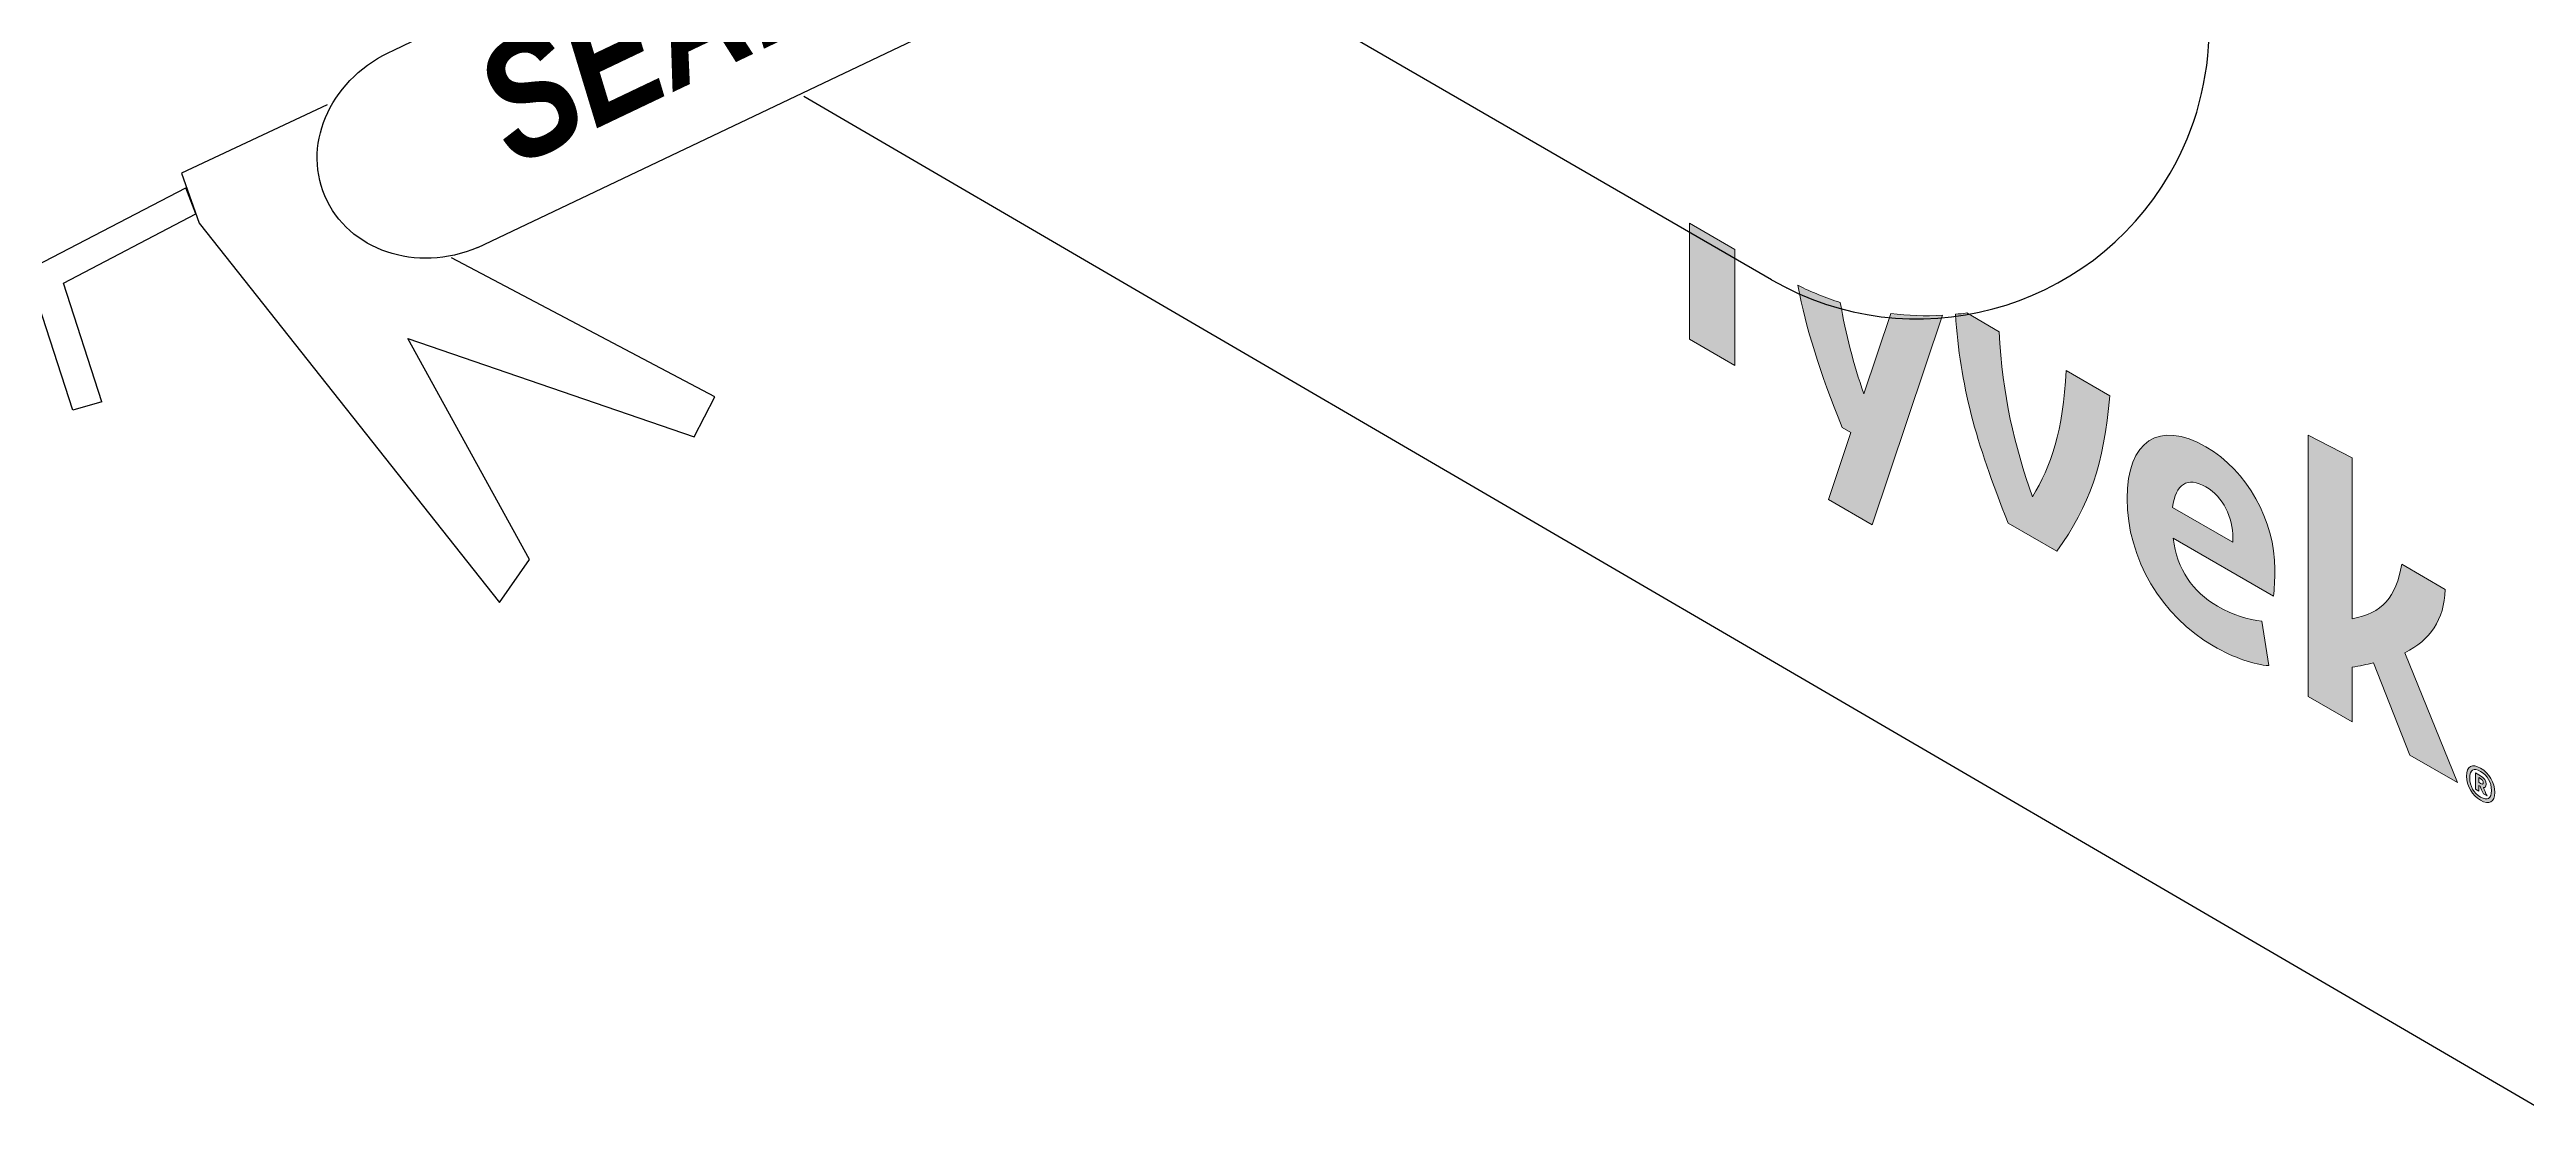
# Model space of a CAD drawing. Extents: x -1392 to 5791, y -3809 to 1722.
# Drawn here: x 322.7 to 475.6, y 1039.6 to 1105.8 of the extents above; entities that cross this region are included whole.
import ezdxf

# ---------------------------------------------------------------- set-up
doc = ezdxf.new("R2010")
doc.units = 0
doc.header["$MEASUREMENT"] = 0
for name, color, linetype, lineweight in [('G-ANNO-TTLB', 7, 'Continuous', 0), ('TYVEK', 7, 'Continuous', 0), ('WALL SCRATCH', 7, 'Continuous', 0), ('X-REF - TRACED', 7, 'Continuous', 0)]:
    doc.layers.add(name, color=color, linetype=linetype, lineweight=lineweight)

# ---------------------------------------------------------------- blocks, each defined once
blk = doc.blocks.new('Block_724')
at = {"layer": 'X-REF - TRACED', "true_color": 0x848484, "transparency": 33554687}
h = blk.add_hatch(color=252, dxfattribs=at)
h.dxf.hatch_style = 2
h.paths.add_polyline_path([(426.77, 1093.46), (426.77, 1086.31), (423.96, 1087.93), (423.96, 1095.09)])
h = blk.add_hatch(color=252, dxfattribs=at)
h.dxf.hatch_style = 2
edge = h.paths.add_edge_path()
edge.add_spline(control_points=[(449.91, 1084.44), (449.52, 1080.15), (448.68, 1077.73), (446.64, 1074.84), (446.64, 1074.84), (443.64, 1076.57), (443.64, 1076.57), (441.59, 1081.68), (440.69, 1085.04), (440.37, 1089.48), (440.61, 1089.49), (440.84, 1089.51), (441.07, 1089.55), (441.07, 1089.55), (443.07, 1088.39), (443.07, 1088.39), (443.28, 1084.42), (444.01, 1081.39), (445.13, 1078.21), (446.28, 1080.08), (447.03, 1082.26), (447.21, 1086), (447.21, 1086), (449.91, 1084.44), (449.91, 1084.44)], knot_values=[0, 0, 0, 0, 1, 1, 1, 2, 2, 2, 3, 3, 3, 4, 4, 4, 5, 5, 5, 6, 6, 6, 7, 7, 7, 8, 8, 8, 8], degree=3, periodic=0)
h = blk.add_hatch(color=252, dxfattribs=at)
h.dxf.hatch_style = 2
edge = h.paths.add_edge_path()
edge.add_spline(control_points=[(457.5, 1075.4), (457.5, 1075.4), (453.78, 1077.55), (453.78, 1077.55), (453.95, 1078.98), (454.7, 1079.47), (455.83, 1078.82), (456.91, 1078.19), (457.5, 1076.93), (457.5, 1075.67), (457.5, 1075.67), (457.5, 1075.4), (457.5, 1075.4)], knot_values=[0, 0, 0, 0, 1, 1, 1, 2, 2, 2, 3, 3, 3, 4, 4, 4, 4], degree=3, periodic=0)
edge = h.paths.add_edge_path()
edge.add_spline(control_points=[(460.09, 1073.73), (460.09, 1076.74), (458.4, 1079.81), (455.83, 1081.29), (452.95, 1082.95), (450.97, 1081.67), (450.97, 1078.09), (450.97, 1074.36), (453.13, 1070.82), (456.29, 1069), (457.58, 1068.25), (458.86, 1067.83), (459.72, 1067.78), (459.72, 1067.78), (459.29, 1070.53), (459.29, 1070.53), (458.44, 1070.61), (457.52, 1070.9), (456.56, 1071.45), (454.99, 1072.36), (454.07, 1073.7), (453.81, 1075.64), (453.81, 1075.64), (460.01, 1072.07), (460.01, 1072.07), (460.05, 1072.49), (460.09, 1073.05), (460.09, 1073.73)], knot_values=[0, 0, 0, 0, 1, 1, 1, 2, 2, 2, 3, 3, 3, 4, 4, 4, 5, 5, 5, 6, 6, 6, 7, 7, 7, 8, 8, 8, 9, 9, 9, 9], degree=3, periodic=0)
h = blk.add_hatch(color=252, dxfattribs=at)
h.dxf.hatch_style = 2
edge = h.paths.add_edge_path()
edge.add_spline(control_points=[(468.11, 1068.58), (469.68, 1069.36), (470.54, 1070.59), (470.6, 1072.49), (470.6, 1072.49), (467.92, 1074.04), (467.92, 1074.04), (467.6, 1072.04), (466.7, 1070.99), (464.86, 1070.68), (464.86, 1070.68), (464.86, 1080.6), (464.86, 1080.6), (464.86, 1080.6), (462.15, 1082.01), (462.15, 1082.01), (462.15, 1082.01), (462.15, 1065.88), (462.15, 1065.88), (462.15, 1065.88), (464.86, 1064.32), (464.86, 1064.32), (464.86, 1064.32), (464.86, 1067.69), (464.86, 1067.69), (465.33, 1067.76), (465.76, 1067.85), (466.17, 1067.95), (466.17, 1067.95), (468.43, 1062.26), (468.43, 1062.26), (468.43, 1062.26), (471.37, 1060.56), (471.37, 1060.56), (471.37, 1060.56), (468.11, 1068.58), (468.11, 1068.58)], knot_values=[0, 0, 0, 0, 1, 1, 1, 2, 2, 2, 3, 3, 3, 4, 4, 4, 5, 5, 5, 6, 6, 6, 7, 7, 7, 8, 8, 8, 9, 9, 9, 10, 10, 10, 11, 11, 11, 12, 12, 12, 12], degree=3, periodic=0)
at = {"layer": 'X-REF - TRACED'}
blk.add_lwpolyline([(426.77, 1093.46), (426.77, 1086.31), (423.96, 1087.93), (423.96, 1095.09)], close=True, dxfattribs=at)
for points, knots in [([(449.91, 1084.44), (449.52, 1080.15), (448.68, 1077.73), (446.64, 1074.84), (446.64, 1074.84), (443.64, 1076.57), (443.64, 1076.57), (441.59, 1081.68), (440.69, 1085.04), (440.37, 1089.48), (440.61, 1089.49), (440.84, 1089.51), (441.07, 1089.55), (441.07, 1089.55), (443.07, 1088.39), (443.07, 1088.39), (443.28, 1084.42), (444.01, 1081.39), (445.13, 1078.21), (446.28, 1080.08), (447.03, 1082.26), (447.21, 1086), (447.21, 1086), (449.91, 1084.44), (449.91, 1084.44)], [0, 0, 0, 0, 1, 1, 1, 2, 2, 2, 3, 3, 3, 4, 4, 4, 5, 5, 5, 6, 6, 6, 7, 7, 7, 8, 8, 8, 8]), ([(460.09, 1073.73), (460.09, 1076.74), (458.4, 1079.81), (455.83, 1081.29), (452.95, 1082.95), (450.97, 1081.67), (450.97, 1078.09), (450.97, 1074.36), (453.13, 1070.82), (456.29, 1069), (457.58, 1068.25), (458.86, 1067.83), (459.72, 1067.78), (459.72, 1067.78), (459.29, 1070.53), (459.29, 1070.53), (458.44, 1070.61), (457.52, 1070.9), (456.56, 1071.45), (454.99, 1072.36), (454.07, 1073.7), (453.81, 1075.64), (453.81, 1075.64), (460.01, 1072.07), (460.01, 1072.07), (460.05, 1072.49), (460.09, 1073.05), (460.09, 1073.73)], [0, 0, 0, 0, 1, 1, 1, 2, 2, 2, 3, 3, 3, 4, 4, 4, 5, 5, 5, 6, 6, 6, 7, 7, 7, 8, 8, 8, 9, 9, 9, 9]), ([(468.11, 1068.58), (469.68, 1069.36), (470.54, 1070.59), (470.6, 1072.49), (470.6, 1072.49), (467.92, 1074.04), (467.92, 1074.04), (467.6, 1072.04), (466.7, 1070.99), (464.86, 1070.68), (464.86, 1070.68), (464.86, 1080.6), (464.86, 1080.6), (464.86, 1080.6), (462.15, 1082.01), (462.15, 1082.01), (462.15, 1082.01), (462.15, 1065.88), (462.15, 1065.88), (462.15, 1065.88), (464.86, 1064.32), (464.86, 1064.32), (464.86, 1064.32), (464.86, 1067.69), (464.86, 1067.69), (465.33, 1067.76), (465.76, 1067.85), (466.17, 1067.95), (466.17, 1067.95), (468.43, 1062.26), (468.43, 1062.26), (468.43, 1062.26), (471.37, 1060.56), (471.37, 1060.56), (471.37, 1060.56), (468.11, 1068.58), (468.11, 1068.58)], [0, 0, 0, 0, 1, 1, 1, 2, 2, 2, 3, 3, 3, 4, 4, 4, 5, 5, 5, 6, 6, 6, 7, 7, 7, 8, 8, 8, 9, 9, 9, 10, 10, 10, 11, 11, 11, 12, 12, 12, 12]), ([(457.5, 1075.4), (457.5, 1075.4), (453.78, 1077.55), (453.78, 1077.55), (453.95, 1078.98), (454.7, 1079.47), (455.83, 1078.82), (456.91, 1078.19), (457.5, 1076.93), (457.5, 1075.67), (457.5, 1075.67), (457.5, 1075.4), (457.5, 1075.4)], [0, 0, 0, 0, 1, 1, 1, 2, 2, 2, 3, 3, 3, 4, 4, 4, 4])]:
    blk.add_open_spline(points, degree=3, knots=knots, dxfattribs=at)
blk = doc.blocks.new('Block_723')
at = {"layer": 'X-REF - TRACED', "true_color": 0x848484, "transparency": 33554687}
h = blk.add_hatch(color=252, dxfattribs=at)
h.dxf.hatch_style = 2
edge = h.paths.add_edge_path()
edge.add_spline(control_points=[(439.58, 1089.41), (439.58, 1089.41), (435.24, 1076.47), (435.24, 1076.47), (435.24, 1076.47), (432.54, 1078.04), (432.54, 1078.04), (432.54, 1078.04), (433.93, 1082.18), (433.93, 1082.18), (433.93, 1082.18), (433.38, 1082.49), (433.38, 1082.49), (432.01, 1085.92), (431.16, 1088.55), (430.65, 1091.26), (431.5, 1090.83), (432.38, 1090.48), (433.27, 1090.2), (433.6, 1088.21), (434.09, 1086.41), (434.72, 1084.56), (434.72, 1084.56), (436.38, 1089.52), (436.38, 1089.52), (437.45, 1089.38), (438.52, 1089.35), (439.58, 1089.41)], knot_values=[0, 0, 0, 0, 1, 1, 1, 2, 2, 2, 3, 3, 3, 4, 4, 4, 5, 5, 5, 6, 6, 6, 7, 7, 7, 8, 8, 8, 9, 9, 9, 9], degree=3, periodic=0)
at = {"layer": 'X-REF - TRACED'}
blk.add_open_spline([(439.58, 1089.41), (439.58, 1089.41), (435.24, 1076.47), (435.24, 1076.47), (435.24, 1076.47), (432.54, 1078.04), (432.54, 1078.04), (432.54, 1078.04), (433.93, 1082.18), (433.93, 1082.18), (433.93, 1082.18), (433.38, 1082.49), (433.38, 1082.49), (432.01, 1085.92), (431.16, 1088.55), (430.65, 1091.26), (431.5, 1090.83), (432.38, 1090.48), (433.27, 1090.2), (433.6, 1088.21), (434.09, 1086.41), (434.72, 1084.56), (434.72, 1084.56), (436.38, 1089.52), (436.38, 1089.52), (437.45, 1089.38), (438.52, 1089.35), (439.58, 1089.41)], degree=3, knots=[0, 0, 0, 0, 1, 1, 1, 2, 2, 2, 3, 3, 3, 4, 4, 4, 5, 5, 5, 6, 6, 6, 7, 7, 7, 8, 8, 8, 9, 9, 9, 9], dxfattribs=at)
blk.add_blockref('Block_724', (0, 0), dxfattribs=at)
blk = doc.blocks.new('Block_725')
at = {"layer": 'X-REF - TRACED', "true_color": 0x848484, "transparency": 33554687}
h = blk.add_hatch(color=252, dxfattribs=at)
h.dxf.hatch_style = 2
edge = h.paths.add_edge_path()
edge.add_spline(control_points=[(472.78, 1060.51), (472.78, 1060.51), (472.67, 1060.58), (472.67, 1060.58), (472.67, 1060.58), (472.67, 1060.87), (472.67, 1060.87), (472.67, 1060.87), (472.78, 1060.81), (472.78, 1060.81), (472.89, 1060.75), (472.95, 1060.67), (472.95, 1060.56), (472.95, 1060.45), (472.89, 1060.45), (472.78, 1060.51)], knot_values=[0, 0, 0, 0, 1, 1, 1, 2, 2, 2, 3, 3, 3, 4, 4, 4, 5, 5, 5, 5], degree=3, periodic=0)
edge = h.paths.add_edge_path()
edge.add_spline(control_points=[(472.96, 1060.26), (473.07, 1060.24), (473.13, 1060.31), (473.13, 1060.46), (473.13, 1060.66), (473.02, 1060.86), (472.78, 1060.99), (472.78, 1060.99), (472.48, 1061.17), (472.48, 1061.17), (472.48, 1061.17), (472.48, 1060.15), (472.48, 1060.15), (472.48, 1060.15), (472.67, 1060.04), (472.67, 1060.04), (472.67, 1060.04), (472.67, 1060.39), (472.67, 1060.39), (472.67, 1060.39), (472.77, 1060.34), (472.77, 1060.34), (472.82, 1060.19), (472.88, 1060.04), (472.96, 1059.87), (472.96, 1059.87), (473.19, 1059.74), (473.19, 1059.74), (473.09, 1059.93), (473.02, 1060.1), (472.96, 1060.26)], knot_values=[0, 0, 0, 0, 1, 1, 1, 2, 2, 2, 3, 3, 3, 4, 4, 4, 5, 5, 5, 6, 6, 6, 7, 7, 7, 8, 8, 8, 9, 9, 9, 10, 10, 10, 10], degree=3, periodic=0)
edge = h.paths.add_edge_path()
edge.add_spline(control_points=[(472.78, 1060.51), (472.78, 1060.51), (472.67, 1060.58), (472.67, 1060.58), (472.67, 1060.58), (472.67, 1060.87), (472.67, 1060.87), (472.67, 1060.87), (472.78, 1060.81), (472.78, 1060.81), (472.89, 1060.75), (472.95, 1060.67), (472.95, 1060.56), (472.95, 1060.45), (472.89, 1060.45), (472.78, 1060.51)], knot_values=[0, 0, 0, 0, 1, 1, 1, 2, 2, 2, 3, 3, 3, 4, 4, 4, 5, 5, 5, 5], degree=3, periodic=0)
edge = h.paths.add_edge_path()
edge.add_spline(control_points=[(472.96, 1060.26), (473.07, 1060.24), (473.13, 1060.31), (473.13, 1060.46), (473.13, 1060.66), (473.02, 1060.86), (472.78, 1060.99), (472.78, 1060.99), (472.48, 1061.17), (472.48, 1061.17), (472.48, 1061.17), (472.48, 1060.15), (472.48, 1060.15), (472.48, 1060.15), (472.67, 1060.04), (472.67, 1060.04), (472.67, 1060.04), (472.67, 1060.39), (472.67, 1060.39), (472.67, 1060.39), (472.77, 1060.34), (472.77, 1060.34), (472.82, 1060.19), (472.88, 1060.04), (472.96, 1059.87), (472.96, 1059.87), (473.19, 1059.74), (473.19, 1059.74), (473.09, 1059.93), (473.02, 1060.1), (472.96, 1060.26)], knot_values=[0, 0, 0, 0, 1, 1, 1, 2, 2, 2, 3, 3, 3, 4, 4, 4, 5, 5, 5, 6, 6, 6, 7, 7, 7, 8, 8, 8, 9, 9, 9, 10, 10, 10, 10], degree=3, periodic=0)
edge = h.paths.add_edge_path()
edge.add_spline(control_points=[(472.78, 1060.51), (472.78, 1060.51), (472.67, 1060.58), (472.67, 1060.58), (472.67, 1060.58), (472.67, 1060.87), (472.67, 1060.87), (472.67, 1060.87), (472.78, 1060.81), (472.78, 1060.81), (472.89, 1060.75), (472.95, 1060.67), (472.95, 1060.56), (472.95, 1060.45), (472.89, 1060.45), (472.78, 1060.51)], knot_values=[0, 0, 0, 0, 1, 1, 1, 2, 2, 2, 3, 3, 3, 4, 4, 4, 5, 5, 5, 5], degree=3, periodic=0)
edge = h.paths.add_edge_path()
edge.add_spline(control_points=[(472.96, 1060.26), (473.07, 1060.24), (473.13, 1060.31), (473.13, 1060.46), (473.13, 1060.66), (473.02, 1060.86), (472.78, 1060.99), (472.78, 1060.99), (472.48, 1061.17), (472.48, 1061.17), (472.48, 1061.17), (472.48, 1060.15), (472.48, 1060.15), (472.48, 1060.15), (472.67, 1060.04), (472.67, 1060.04), (472.67, 1060.04), (472.67, 1060.39), (472.67, 1060.39), (472.67, 1060.39), (472.77, 1060.34), (472.77, 1060.34), (472.82, 1060.19), (472.88, 1060.04), (472.96, 1059.87), (472.96, 1059.87), (473.19, 1059.74), (473.19, 1059.74), (473.09, 1059.93), (473.02, 1060.1), (472.96, 1060.26)], knot_values=[0, 0, 0, 0, 1, 1, 1, 2, 2, 2, 3, 3, 3, 4, 4, 4, 5, 5, 5, 6, 6, 6, 7, 7, 7, 8, 8, 8, 9, 9, 9, 10, 10, 10, 10], degree=3, periodic=0)
edge = h.paths.add_edge_path()
edge.add_spline(control_points=[(472.78, 1060.51), (472.78, 1060.51), (472.67, 1060.58), (472.67, 1060.58), (472.67, 1060.58), (472.67, 1060.87), (472.67, 1060.87), (472.67, 1060.87), (472.78, 1060.81), (472.78, 1060.81), (472.89, 1060.75), (472.95, 1060.67), (472.95, 1060.56), (472.95, 1060.45), (472.89, 1060.45), (472.78, 1060.51)], knot_values=[0, 0, 0, 0, 1, 1, 1, 2, 2, 2, 3, 3, 3, 4, 4, 4, 5, 5, 5, 5], degree=3, periodic=0)
edge = h.paths.add_edge_path()
edge.add_spline(control_points=[(472.96, 1060.26), (473.07, 1060.24), (473.13, 1060.31), (473.13, 1060.46), (473.13, 1060.66), (473.02, 1060.86), (472.78, 1060.99), (472.78, 1060.99), (472.48, 1061.17), (472.48, 1061.17), (472.48, 1061.17), (472.48, 1060.15), (472.48, 1060.15), (472.48, 1060.15), (472.67, 1060.04), (472.67, 1060.04), (472.67, 1060.04), (472.67, 1060.39), (472.67, 1060.39), (472.67, 1060.39), (472.77, 1060.34), (472.77, 1060.34), (472.82, 1060.19), (472.88, 1060.04), (472.96, 1059.87), (472.96, 1059.87), (473.19, 1059.74), (473.19, 1059.74), (473.09, 1059.93), (473.02, 1060.1), (472.96, 1060.26)], knot_values=[0, 0, 0, 0, 1, 1, 1, 2, 2, 2, 3, 3, 3, 4, 4, 4, 5, 5, 5, 6, 6, 6, 7, 7, 7, 8, 8, 8, 9, 9, 9, 10, 10, 10, 10], degree=3, periodic=0)
edge = h.paths.add_edge_path()
edge.add_spline(control_points=[(472.78, 1060.51), (472.78, 1060.51), (472.67, 1060.58), (472.67, 1060.58), (472.67, 1060.58), (472.67, 1060.87), (472.67, 1060.87), (472.67, 1060.87), (472.78, 1060.81), (472.78, 1060.81), (472.89, 1060.75), (472.95, 1060.67), (472.95, 1060.56), (472.95, 1060.45), (472.89, 1060.45), (472.78, 1060.51)], knot_values=[0, 0, 0, 0, 1, 1, 1, 2, 2, 2, 3, 3, 3, 4, 4, 4, 5, 5, 5, 5], degree=3, periodic=0)
edge = h.paths.add_edge_path()
edge.add_spline(control_points=[(473.13, 1060.46), (473.13, 1060.66), (473.02, 1060.86), (472.78, 1060.99), (472.78, 1060.99), (472.48, 1061.17), (472.48, 1061.17), (472.48, 1061.17), (472.48, 1060.15), (472.48, 1060.15), (472.48, 1060.15), (472.67, 1060.04), (472.67, 1060.04), (472.67, 1060.04), (472.67, 1060.39), (472.67, 1060.39), (472.67, 1060.39), (472.77, 1060.34), (472.77, 1060.34), (472.82, 1060.19), (472.88, 1060.04), (472.96, 1059.87), (472.96, 1059.87), (473.19, 1059.74), (473.19, 1059.74), (473.09, 1059.93), (473.02, 1060.1), (472.96, 1060.26), (473.07, 1060.24), (473.13, 1060.31), (473.13, 1060.46)], knot_values=[0, 0, 0, 0, 1, 1, 1, 2, 2, 2, 3, 3, 3, 4, 4, 4, 5, 5, 5, 6, 6, 6, 7, 7, 7, 8, 8, 8, 9, 9, 9, 10, 10, 10, 10], degree=3, periodic=0)
edge = h.paths.add_edge_path()
edge.add_spline(control_points=[(472.79, 1059.67), (472.36, 1059.92), (472.12, 1060.34), (472.12, 1060.85), (472.12, 1061.35), (472.36, 1061.5), (472.79, 1061.25), (473.21, 1061.01), (473.46, 1060.58), (473.46, 1060.07), (473.46, 1059.56), (473.21, 1059.43), (472.79, 1059.67)], knot_values=[0, 0, 0, 0, 1, 1, 1, 2, 2, 2, 3, 3, 3, 4, 4, 4, 4], degree=3, periodic=0)
edge = h.paths.add_edge_path()
edge.add_spline(control_points=[(472.79, 1061.45), (472.26, 1061.76), (471.92, 1061.57), (471.92, 1060.97), (471.92, 1060.36), (472.26, 1059.78), (472.79, 1059.47), (473.31, 1059.17), (473.66, 1059.35), (473.66, 1059.96), (473.66, 1060.56), (473.32, 1061.15), (472.79, 1061.45)], knot_values=[0, 0, 0, 0, 1, 1, 1, 2, 2, 2, 3, 3, 3, 4, 4, 4, 4], degree=3, periodic=0)
edge = h.paths.add_edge_path()
edge.add_spline(control_points=[(472.78, 1060.51), (472.78, 1060.51), (472.67, 1060.58), (472.67, 1060.58), (472.67, 1060.58), (472.67, 1060.87), (472.67, 1060.87), (472.67, 1060.87), (472.78, 1060.81), (472.78, 1060.81), (472.89, 1060.75), (472.95, 1060.67), (472.95, 1060.56), (472.95, 1060.45), (472.89, 1060.45), (472.78, 1060.51)], knot_values=[0, 0, 0, 0, 1, 1, 1, 2, 2, 2, 3, 3, 3, 4, 4, 4, 5, 5, 5, 5], degree=3, periodic=0)
edge = h.paths.add_edge_path()
edge.add_spline(control_points=[(472.96, 1060.26), (473.07, 1060.24), (473.13, 1060.31), (473.13, 1060.46), (473.13, 1060.66), (473.02, 1060.86), (472.78, 1060.99), (472.78, 1060.99), (472.48, 1061.17), (472.48, 1061.17), (472.48, 1061.17), (472.48, 1060.15), (472.48, 1060.15), (472.48, 1060.15), (472.67, 1060.04), (472.67, 1060.04), (472.67, 1060.04), (472.67, 1060.39), (472.67, 1060.39), (472.67, 1060.39), (472.77, 1060.34), (472.77, 1060.34), (472.82, 1060.19), (472.88, 1060.04), (472.96, 1059.87), (472.96, 1059.87), (473.19, 1059.74), (473.19, 1059.74), (473.09, 1059.93), (473.02, 1060.1), (472.96, 1060.26)], knot_values=[0, 0, 0, 0, 1, 1, 1, 2, 2, 2, 3, 3, 3, 4, 4, 4, 5, 5, 5, 6, 6, 6, 7, 7, 7, 8, 8, 8, 9, 9, 9, 10, 10, 10, 10], degree=3, periodic=0)
edge = h.paths.add_edge_path()
edge.add_spline(control_points=[(472.78, 1060.51), (472.78, 1060.51), (472.67, 1060.58), (472.67, 1060.58), (472.67, 1060.58), (472.67, 1060.87), (472.67, 1060.87), (472.67, 1060.87), (472.78, 1060.81), (472.78, 1060.81), (472.89, 1060.75), (472.95, 1060.67), (472.95, 1060.56), (472.95, 1060.45), (472.89, 1060.45), (472.78, 1060.51)], knot_values=[0, 0, 0, 0, 1, 1, 1, 2, 2, 2, 3, 3, 3, 4, 4, 4, 5, 5, 5, 5], degree=3, periodic=0)
edge = h.paths.add_edge_path()
edge.add_spline(control_points=[(472.96, 1060.26), (473.07, 1060.24), (473.13, 1060.31), (473.13, 1060.46), (473.13, 1060.66), (473.02, 1060.86), (472.78, 1060.99), (472.78, 1060.99), (472.48, 1061.17), (472.48, 1061.17), (472.48, 1061.17), (472.48, 1060.15), (472.48, 1060.15), (472.48, 1060.15), (472.67, 1060.04), (472.67, 1060.04), (472.67, 1060.04), (472.67, 1060.39), (472.67, 1060.39), (472.67, 1060.39), (472.77, 1060.34), (472.77, 1060.34), (472.82, 1060.19), (472.88, 1060.04), (472.96, 1059.87), (472.96, 1059.87), (473.19, 1059.74), (473.19, 1059.74), (473.09, 1059.93), (473.02, 1060.1), (472.96, 1060.26)], knot_values=[0, 0, 0, 0, 1, 1, 1, 2, 2, 2, 3, 3, 3, 4, 4, 4, 5, 5, 5, 6, 6, 6, 7, 7, 7, 8, 8, 8, 9, 9, 9, 10, 10, 10, 10], degree=3, periodic=0)
edge = h.paths.add_edge_path()
edge.add_spline(control_points=[(472.78, 1060.51), (472.78, 1060.51), (472.67, 1060.58), (472.67, 1060.58), (472.67, 1060.58), (472.67, 1060.87), (472.67, 1060.87), (472.67, 1060.87), (472.78, 1060.81), (472.78, 1060.81), (472.89, 1060.75), (472.95, 1060.67), (472.95, 1060.56), (472.95, 1060.45), (472.89, 1060.45), (472.78, 1060.51)], knot_values=[0, 0, 0, 0, 1, 1, 1, 2, 2, 2, 3, 3, 3, 4, 4, 4, 5, 5, 5, 5], degree=3, periodic=0)
edge = h.paths.add_edge_path()
edge.add_spline(control_points=[(472.96, 1060.26), (473.07, 1060.24), (473.13, 1060.31), (473.13, 1060.46), (473.13, 1060.66), (473.02, 1060.86), (472.78, 1060.99), (472.78, 1060.99), (472.48, 1061.17), (472.48, 1061.17), (472.48, 1061.17), (472.48, 1060.15), (472.48, 1060.15), (472.48, 1060.15), (472.67, 1060.04), (472.67, 1060.04), (472.67, 1060.04), (472.67, 1060.39), (472.67, 1060.39), (472.67, 1060.39), (472.77, 1060.34), (472.77, 1060.34), (472.82, 1060.19), (472.88, 1060.04), (472.96, 1059.87), (472.96, 1059.87), (473.19, 1059.74), (473.19, 1059.74), (473.09, 1059.93), (473.02, 1060.1), (472.96, 1060.26)], knot_values=[0, 0, 0, 0, 1, 1, 1, 2, 2, 2, 3, 3, 3, 4, 4, 4, 5, 5, 5, 6, 6, 6, 7, 7, 7, 8, 8, 8, 9, 9, 9, 10, 10, 10, 10], degree=3, periodic=0)
edge = h.paths.add_edge_path()
edge.add_spline(control_points=[(472.78, 1060.51), (472.78, 1060.51), (472.67, 1060.58), (472.67, 1060.58), (472.67, 1060.58), (472.67, 1060.87), (472.67, 1060.87), (472.67, 1060.87), (472.78, 1060.81), (472.78, 1060.81), (472.89, 1060.75), (472.95, 1060.67), (472.95, 1060.56), (472.95, 1060.45), (472.89, 1060.45), (472.78, 1060.51)], knot_values=[0, 0, 0, 0, 1, 1, 1, 2, 2, 2, 3, 3, 3, 4, 4, 4, 5, 5, 5, 5], degree=3, periodic=0)
edge = h.paths.add_edge_path()
edge.add_spline(control_points=[(472.96, 1060.26), (473.07, 1060.24), (473.13, 1060.31), (473.13, 1060.46), (473.13, 1060.66), (473.02, 1060.86), (472.78, 1060.99), (472.78, 1060.99), (472.48, 1061.17), (472.48, 1061.17), (472.48, 1061.17), (472.48, 1060.15), (472.48, 1060.15), (472.48, 1060.15), (472.67, 1060.04), (472.67, 1060.04), (472.67, 1060.04), (472.67, 1060.39), (472.67, 1060.39), (472.67, 1060.39), (472.77, 1060.34), (472.77, 1060.34), (472.82, 1060.19), (472.88, 1060.04), (472.96, 1059.87), (472.96, 1059.87), (473.19, 1059.74), (473.19, 1059.74), (473.09, 1059.93), (473.02, 1060.1), (472.96, 1060.26)], knot_values=[0, 0, 0, 0, 1, 1, 1, 2, 2, 2, 3, 3, 3, 4, 4, 4, 5, 5, 5, 6, 6, 6, 7, 7, 7, 8, 8, 8, 9, 9, 9, 10, 10, 10, 10], degree=3, periodic=0)
edge = h.paths.add_edge_path()
edge.add_spline(control_points=[(472.78, 1060.51), (472.78, 1060.51), (472.67, 1060.58), (472.67, 1060.58), (472.67, 1060.58), (472.67, 1060.87), (472.67, 1060.87), (472.67, 1060.87), (472.78, 1060.81), (472.78, 1060.81), (472.89, 1060.75), (472.95, 1060.67), (472.95, 1060.56), (472.95, 1060.45), (472.89, 1060.45), (472.78, 1060.51)], knot_values=[0, 0, 0, 0, 1, 1, 1, 2, 2, 2, 3, 3, 3, 4, 4, 4, 5, 5, 5, 5], degree=3, periodic=0)
edge = h.paths.add_edge_path()
edge.add_spline(control_points=[(472.96, 1060.26), (473.07, 1060.24), (473.13, 1060.31), (473.13, 1060.46), (473.13, 1060.66), (473.02, 1060.86), (472.78, 1060.99), (472.78, 1060.99), (472.48, 1061.17), (472.48, 1061.17), (472.48, 1061.17), (472.48, 1060.15), (472.48, 1060.15), (472.48, 1060.15), (472.67, 1060.04), (472.67, 1060.04), (472.67, 1060.04), (472.67, 1060.39), (472.67, 1060.39), (472.67, 1060.39), (472.77, 1060.34), (472.77, 1060.34), (472.82, 1060.19), (472.88, 1060.04), (472.96, 1059.87), (472.96, 1059.87), (473.19, 1059.74), (473.19, 1059.74), (473.09, 1059.93), (473.02, 1060.1), (472.96, 1060.26)], knot_values=[0, 0, 0, 0, 1, 1, 1, 2, 2, 2, 3, 3, 3, 4, 4, 4, 5, 5, 5, 6, 6, 6, 7, 7, 7, 8, 8, 8, 9, 9, 9, 10, 10, 10, 10], degree=3, periodic=0)
edge = h.paths.add_edge_path()
edge.add_spline(control_points=[(472.78, 1060.51), (472.78, 1060.51), (472.67, 1060.58), (472.67, 1060.58), (472.67, 1060.58), (472.67, 1060.87), (472.67, 1060.87), (472.67, 1060.87), (472.78, 1060.81), (472.78, 1060.81), (472.89, 1060.75), (472.95, 1060.67), (472.95, 1060.56), (472.95, 1060.45), (472.89, 1060.45), (472.78, 1060.51)], knot_values=[0, 0, 0, 0, 1, 1, 1, 2, 2, 2, 3, 3, 3, 4, 4, 4, 5, 5, 5, 5], degree=3, periodic=0)
edge = h.paths.add_edge_path()
edge.add_spline(control_points=[(472.96, 1060.26), (473.07, 1060.24), (473.13, 1060.31), (473.13, 1060.46), (473.13, 1060.66), (473.02, 1060.86), (472.78, 1060.99), (472.78, 1060.99), (472.48, 1061.17), (472.48, 1061.17), (472.48, 1061.17), (472.48, 1060.15), (472.48, 1060.15), (472.48, 1060.15), (472.67, 1060.04), (472.67, 1060.04), (472.67, 1060.04), (472.67, 1060.39), (472.67, 1060.39), (472.67, 1060.39), (472.77, 1060.34), (472.77, 1060.34), (472.82, 1060.19), (472.88, 1060.04), (472.96, 1059.87), (472.96, 1059.87), (473.19, 1059.74), (473.19, 1059.74), (473.09, 1059.93), (473.02, 1060.1), (472.96, 1060.26)], knot_values=[0, 0, 0, 0, 1, 1, 1, 2, 2, 2, 3, 3, 3, 4, 4, 4, 5, 5, 5, 6, 6, 6, 7, 7, 7, 8, 8, 8, 9, 9, 9, 10, 10, 10, 10], degree=3, periodic=0)
at = {"layer": 'X-REF - TRACED'}
for points, knots in [([(472.79, 1061.45), (472.26, 1061.76), (471.92, 1061.57), (471.92, 1060.97), (471.92, 1060.36), (472.26, 1059.78), (472.79, 1059.47), (473.31, 1059.17), (473.66, 1059.35), (473.66, 1059.96), (473.66, 1060.56), (473.32, 1061.15), (472.79, 1061.45)], [0, 0, 0, 0, 1, 1, 1, 2, 2, 2, 3, 3, 3, 4, 4, 4, 4]), ([(472.79, 1059.67), (472.36, 1059.92), (472.12, 1060.34), (472.12, 1060.85), (472.12, 1061.35), (472.36, 1061.5), (472.79, 1061.25), (473.21, 1061.01), (473.46, 1060.58), (473.46, 1060.07), (473.46, 1059.56), (473.21, 1059.43), (472.79, 1059.67)], [0, 0, 0, 0, 1, 1, 1, 2, 2, 2, 3, 3, 3, 4, 4, 4, 4]), ([(472.96, 1060.26), (473.07, 1060.24), (473.13, 1060.31), (473.13, 1060.46), (473.13, 1060.66), (473.02, 1060.86), (472.78, 1060.99), (472.78, 1060.99), (472.48, 1061.17), (472.48, 1061.17), (472.48, 1061.17), (472.48, 1060.15), (472.48, 1060.15), (472.48, 1060.15), (472.67, 1060.04), (472.67, 1060.04), (472.67, 1060.04), (472.67, 1060.39), (472.67, 1060.39), (472.67, 1060.39), (472.77, 1060.34), (472.77, 1060.34), (472.82, 1060.19), (472.88, 1060.04), (472.96, 1059.87), (472.96, 1059.87), (473.19, 1059.74), (473.19, 1059.74), (473.09, 1059.93), (473.02, 1060.1), (472.96, 1060.26)], [0, 0, 0, 0, 1, 1, 1, 2, 2, 2, 3, 3, 3, 4, 4, 4, 5, 5, 5, 6, 6, 6, 7, 7, 7, 8, 8, 8, 9, 9, 9, 10, 10, 10, 10]), ([(472.96, 1060.26), (473.07, 1060.24), (473.13, 1060.31), (473.13, 1060.46), (473.13, 1060.66), (473.02, 1060.86), (472.78, 1060.99), (472.78, 1060.99), (472.48, 1061.17), (472.48, 1061.17), (472.48, 1061.17), (472.48, 1060.15), (472.48, 1060.15), (472.48, 1060.15), (472.67, 1060.04), (472.67, 1060.04), (472.67, 1060.04), (472.67, 1060.39), (472.67, 1060.39), (472.67, 1060.39), (472.77, 1060.34), (472.77, 1060.34), (472.82, 1060.19), (472.88, 1060.04), (472.96, 1059.87), (472.96, 1059.87), (473.19, 1059.74), (473.19, 1059.74), (473.09, 1059.93), (473.02, 1060.1), (472.96, 1060.26)], [0, 0, 0, 0, 1, 1, 1, 2, 2, 2, 3, 3, 3, 4, 4, 4, 5, 5, 5, 6, 6, 6, 7, 7, 7, 8, 8, 8, 9, 9, 9, 10, 10, 10, 10]), ([(472.96, 1060.26), (473.07, 1060.24), (473.13, 1060.31), (473.13, 1060.46), (473.13, 1060.66), (473.02, 1060.86), (472.78, 1060.99), (472.78, 1060.99), (472.48, 1061.17), (472.48, 1061.17), (472.48, 1061.17), (472.48, 1060.15), (472.48, 1060.15), (472.48, 1060.15), (472.67, 1060.04), (472.67, 1060.04), (472.67, 1060.04), (472.67, 1060.39), (472.67, 1060.39), (472.67, 1060.39), (472.77, 1060.34), (472.77, 1060.34), (472.82, 1060.19), (472.88, 1060.04), (472.96, 1059.87), (472.96, 1059.87), (473.19, 1059.74), (473.19, 1059.74), (473.09, 1059.93), (473.02, 1060.1), (472.96, 1060.26)], [0, 0, 0, 0, 1, 1, 1, 2, 2, 2, 3, 3, 3, 4, 4, 4, 5, 5, 5, 6, 6, 6, 7, 7, 7, 8, 8, 8, 9, 9, 9, 10, 10, 10, 10]), ([(472.96, 1060.26), (473.07, 1060.24), (473.13, 1060.31), (473.13, 1060.46), (473.13, 1060.66), (473.02, 1060.86), (472.78, 1060.99), (472.78, 1060.99), (472.48, 1061.17), (472.48, 1061.17), (472.48, 1061.17), (472.48, 1060.15), (472.48, 1060.15), (472.48, 1060.15), (472.67, 1060.04), (472.67, 1060.04), (472.67, 1060.04), (472.67, 1060.39), (472.67, 1060.39), (472.67, 1060.39), (472.77, 1060.34), (472.77, 1060.34), (472.82, 1060.19), (472.88, 1060.04), (472.96, 1059.87), (472.96, 1059.87), (473.19, 1059.74), (473.19, 1059.74), (473.09, 1059.93), (473.02, 1060.1), (472.96, 1060.26)], [0, 0, 0, 0, 1, 1, 1, 2, 2, 2, 3, 3, 3, 4, 4, 4, 5, 5, 5, 6, 6, 6, 7, 7, 7, 8, 8, 8, 9, 9, 9, 10, 10, 10, 10]), ([(473.13, 1060.46), (473.13, 1060.66), (473.02, 1060.86), (472.78, 1060.99), (472.78, 1060.99), (472.48, 1061.17), (472.48, 1061.17), (472.48, 1061.17), (472.48, 1060.15), (472.48, 1060.15), (472.48, 1060.15), (472.67, 1060.04), (472.67, 1060.04), (472.67, 1060.04), (472.67, 1060.39), (472.67, 1060.39), (472.67, 1060.39), (472.77, 1060.34), (472.77, 1060.34), (472.82, 1060.19), (472.88, 1060.04), (472.96, 1059.87), (472.96, 1059.87), (473.19, 1059.74), (473.19, 1059.74), (473.09, 1059.93), (473.02, 1060.1), (472.96, 1060.26), (473.07, 1060.24), (473.13, 1060.31), (473.13, 1060.46)], [0, 0, 0, 0, 1, 1, 1, 2, 2, 2, 3, 3, 3, 4, 4, 4, 5, 5, 5, 6, 6, 6, 7, 7, 7, 8, 8, 8, 9, 9, 9, 10, 10, 10, 10]), ([(472.96, 1060.26), (473.07, 1060.24), (473.13, 1060.31), (473.13, 1060.46), (473.13, 1060.66), (473.02, 1060.86), (472.78, 1060.99), (472.78, 1060.99), (472.48, 1061.17), (472.48, 1061.17), (472.48, 1061.17), (472.48, 1060.15), (472.48, 1060.15), (472.48, 1060.15), (472.67, 1060.04), (472.67, 1060.04), (472.67, 1060.04), (472.67, 1060.39), (472.67, 1060.39), (472.67, 1060.39), (472.77, 1060.34), (472.77, 1060.34), (472.82, 1060.19), (472.88, 1060.04), (472.96, 1059.87), (472.96, 1059.87), (473.19, 1059.74), (473.19, 1059.74), (473.09, 1059.93), (473.02, 1060.1), (472.96, 1060.26)], [0, 0, 0, 0, 1, 1, 1, 2, 2, 2, 3, 3, 3, 4, 4, 4, 5, 5, 5, 6, 6, 6, 7, 7, 7, 8, 8, 8, 9, 9, 9, 10, 10, 10, 10]), ([(472.96, 1060.26), (473.07, 1060.24), (473.13, 1060.31), (473.13, 1060.46), (473.13, 1060.66), (473.02, 1060.86), (472.78, 1060.99), (472.78, 1060.99), (472.48, 1061.17), (472.48, 1061.17), (472.48, 1061.17), (472.48, 1060.15), (472.48, 1060.15), (472.48, 1060.15), (472.67, 1060.04), (472.67, 1060.04), (472.67, 1060.04), (472.67, 1060.39), (472.67, 1060.39), (472.67, 1060.39), (472.77, 1060.34), (472.77, 1060.34), (472.82, 1060.19), (472.88, 1060.04), (472.96, 1059.87), (472.96, 1059.87), (473.19, 1059.74), (473.19, 1059.74), (473.09, 1059.93), (473.02, 1060.1), (472.96, 1060.26)], [0, 0, 0, 0, 1, 1, 1, 2, 2, 2, 3, 3, 3, 4, 4, 4, 5, 5, 5, 6, 6, 6, 7, 7, 7, 8, 8, 8, 9, 9, 9, 10, 10, 10, 10]), ([(472.96, 1060.26), (473.07, 1060.24), (473.13, 1060.31), (473.13, 1060.46), (473.13, 1060.66), (473.02, 1060.86), (472.78, 1060.99), (472.78, 1060.99), (472.48, 1061.17), (472.48, 1061.17), (472.48, 1061.17), (472.48, 1060.15), (472.48, 1060.15), (472.48, 1060.15), (472.67, 1060.04), (472.67, 1060.04), (472.67, 1060.04), (472.67, 1060.39), (472.67, 1060.39), (472.67, 1060.39), (472.77, 1060.34), (472.77, 1060.34), (472.82, 1060.19), (472.88, 1060.04), (472.96, 1059.87), (472.96, 1059.87), (473.19, 1059.74), (473.19, 1059.74), (473.09, 1059.93), (473.02, 1060.1), (472.96, 1060.26)], [0, 0, 0, 0, 1, 1, 1, 2, 2, 2, 3, 3, 3, 4, 4, 4, 5, 5, 5, 6, 6, 6, 7, 7, 7, 8, 8, 8, 9, 9, 9, 10, 10, 10, 10]), ([(472.96, 1060.26), (473.07, 1060.24), (473.13, 1060.31), (473.13, 1060.46), (473.13, 1060.66), (473.02, 1060.86), (472.78, 1060.99), (472.78, 1060.99), (472.48, 1061.17), (472.48, 1061.17), (472.48, 1061.17), (472.48, 1060.15), (472.48, 1060.15), (472.48, 1060.15), (472.67, 1060.04), (472.67, 1060.04), (472.67, 1060.04), (472.67, 1060.39), (472.67, 1060.39), (472.67, 1060.39), (472.77, 1060.34), (472.77, 1060.34), (472.82, 1060.19), (472.88, 1060.04), (472.96, 1059.87), (472.96, 1059.87), (473.19, 1059.74), (473.19, 1059.74), (473.09, 1059.93), (473.02, 1060.1), (472.96, 1060.26)], [0, 0, 0, 0, 1, 1, 1, 2, 2, 2, 3, 3, 3, 4, 4, 4, 5, 5, 5, 6, 6, 6, 7, 7, 7, 8, 8, 8, 9, 9, 9, 10, 10, 10, 10]), ([(472.96, 1060.26), (473.07, 1060.24), (473.13, 1060.31), (473.13, 1060.46), (473.13, 1060.66), (473.02, 1060.86), (472.78, 1060.99), (472.78, 1060.99), (472.48, 1061.17), (472.48, 1061.17), (472.48, 1061.17), (472.48, 1060.15), (472.48, 1060.15), (472.48, 1060.15), (472.67, 1060.04), (472.67, 1060.04), (472.67, 1060.04), (472.67, 1060.39), (472.67, 1060.39), (472.67, 1060.39), (472.77, 1060.34), (472.77, 1060.34), (472.82, 1060.19), (472.88, 1060.04), (472.96, 1059.87), (472.96, 1059.87), (473.19, 1059.74), (473.19, 1059.74), (473.09, 1059.93), (473.02, 1060.1), (472.96, 1060.26)], [0, 0, 0, 0, 1, 1, 1, 2, 2, 2, 3, 3, 3, 4, 4, 4, 5, 5, 5, 6, 6, 6, 7, 7, 7, 8, 8, 8, 9, 9, 9, 10, 10, 10, 10]), ([(472.96, 1060.26), (473.07, 1060.24), (473.13, 1060.31), (473.13, 1060.46), (473.13, 1060.66), (473.02, 1060.86), (472.78, 1060.99), (472.78, 1060.99), (472.48, 1061.17), (472.48, 1061.17), (472.48, 1061.17), (472.48, 1060.15), (472.48, 1060.15), (472.48, 1060.15), (472.67, 1060.04), (472.67, 1060.04), (472.67, 1060.04), (472.67, 1060.39), (472.67, 1060.39), (472.67, 1060.39), (472.77, 1060.34), (472.77, 1060.34), (472.82, 1060.19), (472.88, 1060.04), (472.96, 1059.87), (472.96, 1059.87), (473.19, 1059.74), (473.19, 1059.74), (473.09, 1059.93), (473.02, 1060.1), (472.96, 1060.26)], [0, 0, 0, 0, 1, 1, 1, 2, 2, 2, 3, 3, 3, 4, 4, 4, 5, 5, 5, 6, 6, 6, 7, 7, 7, 8, 8, 8, 9, 9, 9, 10, 10, 10, 10]), ([(472.78, 1060.51), (472.78, 1060.51), (472.67, 1060.58), (472.67, 1060.58), (472.67, 1060.58), (472.67, 1060.87), (472.67, 1060.87), (472.67, 1060.87), (472.78, 1060.81), (472.78, 1060.81), (472.89, 1060.75), (472.95, 1060.67), (472.95, 1060.56), (472.95, 1060.45), (472.89, 1060.45), (472.78, 1060.51)], [0, 0, 0, 0, 1, 1, 1, 2, 2, 2, 3, 3, 3, 4, 4, 4, 5, 5, 5, 5]), ([(472.78, 1060.51), (472.78, 1060.51), (472.67, 1060.58), (472.67, 1060.58), (472.67, 1060.58), (472.67, 1060.87), (472.67, 1060.87), (472.67, 1060.87), (472.78, 1060.81), (472.78, 1060.81), (472.89, 1060.75), (472.95, 1060.67), (472.95, 1060.56), (472.95, 1060.45), (472.89, 1060.45), (472.78, 1060.51)], [0, 0, 0, 0, 1, 1, 1, 2, 2, 2, 3, 3, 3, 4, 4, 4, 5, 5, 5, 5]), ([(472.78, 1060.51), (472.78, 1060.51), (472.67, 1060.58), (472.67, 1060.58), (472.67, 1060.58), (472.67, 1060.87), (472.67, 1060.87), (472.67, 1060.87), (472.78, 1060.81), (472.78, 1060.81), (472.89, 1060.75), (472.95, 1060.67), (472.95, 1060.56), (472.95, 1060.45), (472.89, 1060.45), (472.78, 1060.51)], [0, 0, 0, 0, 1, 1, 1, 2, 2, 2, 3, 3, 3, 4, 4, 4, 5, 5, 5, 5]), ([(472.78, 1060.51), (472.78, 1060.51), (472.67, 1060.58), (472.67, 1060.58), (472.67, 1060.58), (472.67, 1060.87), (472.67, 1060.87), (472.67, 1060.87), (472.78, 1060.81), (472.78, 1060.81), (472.89, 1060.75), (472.95, 1060.67), (472.95, 1060.56), (472.95, 1060.45), (472.89, 1060.45), (472.78, 1060.51)], [0, 0, 0, 0, 1, 1, 1, 2, 2, 2, 3, 3, 3, 4, 4, 4, 5, 5, 5, 5]), ([(472.78, 1060.51), (472.78, 1060.51), (472.67, 1060.58), (472.67, 1060.58), (472.67, 1060.58), (472.67, 1060.87), (472.67, 1060.87), (472.67, 1060.87), (472.78, 1060.81), (472.78, 1060.81), (472.89, 1060.75), (472.95, 1060.67), (472.95, 1060.56), (472.95, 1060.45), (472.89, 1060.45), (472.78, 1060.51)], [0, 0, 0, 0, 1, 1, 1, 2, 2, 2, 3, 3, 3, 4, 4, 4, 5, 5, 5, 5]), ([(472.78, 1060.51), (472.78, 1060.51), (472.67, 1060.58), (472.67, 1060.58), (472.67, 1060.58), (472.67, 1060.87), (472.67, 1060.87), (472.67, 1060.87), (472.78, 1060.81), (472.78, 1060.81), (472.89, 1060.75), (472.95, 1060.67), (472.95, 1060.56), (472.95, 1060.45), (472.89, 1060.45), (472.78, 1060.51)], [0, 0, 0, 0, 1, 1, 1, 2, 2, 2, 3, 3, 3, 4, 4, 4, 5, 5, 5, 5]), ([(472.78, 1060.51), (472.78, 1060.51), (472.67, 1060.58), (472.67, 1060.58), (472.67, 1060.58), (472.67, 1060.87), (472.67, 1060.87), (472.67, 1060.87), (472.78, 1060.81), (472.78, 1060.81), (472.89, 1060.75), (472.95, 1060.67), (472.95, 1060.56), (472.95, 1060.45), (472.89, 1060.45), (472.78, 1060.51)], [0, 0, 0, 0, 1, 1, 1, 2, 2, 2, 3, 3, 3, 4, 4, 4, 5, 5, 5, 5]), ([(472.78, 1060.51), (472.78, 1060.51), (472.67, 1060.58), (472.67, 1060.58), (472.67, 1060.58), (472.67, 1060.87), (472.67, 1060.87), (472.67, 1060.87), (472.78, 1060.81), (472.78, 1060.81), (472.89, 1060.75), (472.95, 1060.67), (472.95, 1060.56), (472.95, 1060.45), (472.89, 1060.45), (472.78, 1060.51)], [0, 0, 0, 0, 1, 1, 1, 2, 2, 2, 3, 3, 3, 4, 4, 4, 5, 5, 5, 5]), ([(472.78, 1060.51), (472.78, 1060.51), (472.67, 1060.58), (472.67, 1060.58), (472.67, 1060.58), (472.67, 1060.87), (472.67, 1060.87), (472.67, 1060.87), (472.78, 1060.81), (472.78, 1060.81), (472.89, 1060.75), (472.95, 1060.67), (472.95, 1060.56), (472.95, 1060.45), (472.89, 1060.45), (472.78, 1060.51)], [0, 0, 0, 0, 1, 1, 1, 2, 2, 2, 3, 3, 3, 4, 4, 4, 5, 5, 5, 5]), ([(472.78, 1060.51), (472.78, 1060.51), (472.67, 1060.58), (472.67, 1060.58), (472.67, 1060.58), (472.67, 1060.87), (472.67, 1060.87), (472.67, 1060.87), (472.78, 1060.81), (472.78, 1060.81), (472.89, 1060.75), (472.95, 1060.67), (472.95, 1060.56), (472.95, 1060.45), (472.89, 1060.45), (472.78, 1060.51)], [0, 0, 0, 0, 1, 1, 1, 2, 2, 2, 3, 3, 3, 4, 4, 4, 5, 5, 5, 5]), ([(472.78, 1060.51), (472.78, 1060.51), (472.67, 1060.58), (472.67, 1060.58), (472.67, 1060.58), (472.67, 1060.87), (472.67, 1060.87), (472.67, 1060.87), (472.78, 1060.81), (472.78, 1060.81), (472.89, 1060.75), (472.95, 1060.67), (472.95, 1060.56), (472.95, 1060.45), (472.89, 1060.45), (472.78, 1060.51)], [0, 0, 0, 0, 1, 1, 1, 2, 2, 2, 3, 3, 3, 4, 4, 4, 5, 5, 5, 5])]:
    blk.add_open_spline(points, degree=3, knots=knots, dxfattribs=at)
blk = doc.blocks.new('Block_722')
at = {"layer": 'X-REF - TRACED'}
for name in ['Block_723', 'Block_725']:
    blk.add_blockref(name, (0, 0), dxfattribs=at)
blk = doc.blocks.new('Block_721')
at = {"layer": 'X-REF - TRACED'}
blk.add_blockref('Block_722', (0, 0), dxfattribs=at)
blk = doc.blocks.new('Block_720')
at = {"layer": 'X-REF - TRACED'}
blk.add_blockref('Block_721', (0, 0), dxfattribs=at)

msp = doc.modelspace()

# ---------------------------------------------------------------- hatches: boundary and pattern name
at = {"layer": 'G-ANNO-TTLB', "true_color": 0xff00ff, "transparency": 33554687}
h = msp.add_hatch(color=6, dxfattribs=at)
edge = h.paths.add_edge_path()
edge.add_spline(control_points=[(1773.02, -796.5), (1773.02, -796.5), (-1156.5, -796.5), (-1156.5, -796.5), (-1156.5, -796.5), (-1156.5, 1660.5), (-1156.5, 1660.5), (-1156.5, 1660.5), (1773.02, 1660.5), (1773.02, 1660.5), (1773.02, 1660.5), (1773.02, -796.5), (1773.02, -796.5)], knot_values=[0, 0, 0, 0, 1, 1, 1, 2, 2, 2, 3, 3, 3, 4, 4, 4, 4], degree=3, periodic=0)
edge = h.paths.add_edge_path()
edge.add_spline(control_points=[(-1147.5, 1651.5), (-1147.5, 1651.5), (-1147.5, -787.5), (-1147.5, -787.5), (-1147.5, -787.5), (1764.02, -787.5), (1764.02, -787.5), (1764.02, -787.5), (1764.02, 1651.5), (1764.02, 1651.5), (1764.02, 1651.5), (-1147.5, 1651.5), (-1147.5, 1651.5)], knot_values=[0, 0, 0, 0, 1, 1, 1, 2, 2, 2, 3, 3, 3, 4, 4, 4, 4], degree=3, periodic=0)
edge.add_line((-1147.5, 1651.5), (-1147.5, 1651.5))

# ---------------------------------------------------------------- linework, layer by layer
at = {"layer": 'G-ANNO-TTLB'}
for points in [[(1773.02, -796.5), (1773.02, -796.5), (-1156.5, -796.5), (-1156.5, -796.5), (-1156.5, -796.5), (-1156.5, 1660.5), (-1156.5, 1660.5), (-1156.5, 1660.5), (1773.02, 1660.5), (1773.02, 1660.5), (1773.02, 1660.5), (1773.02, -796.5), (1773.02, -796.5)], [(-1147.5, 1651.5), (-1147.5, 1651.5), (-1147.5, -787.5), (-1147.5, -787.5), (-1147.5, -787.5), (1764.02, -787.5), (1764.02, -787.5), (1764.02, -787.5), (1764.02, 1651.5), (1764.02, 1651.5), (1764.02, 1651.5), (-1147.5, 1651.5), (-1147.5, 1651.5)]]:
    msp.add_open_spline(points, degree=3, knots=[0, 0, 0, 0, 1, 1, 1, 2, 2, 2, 3, 3, 3, 4, 4, 4, 4], dxfattribs=at)
at = {"layer": 'TYVEK', "color": 4, "lineweight": 25, "true_color": 0x00ffff}
for p, q in [((429.03, 1091.6), (402.96, 1106.68)), ((429.98, 1091.09), (429.98, 1091.05))]:
    msp.add_line(p, q, dxfattribs=at)
msp.add_open_spline([(429.03, 1091.6), (437.63, 1086.63), (448.65, 1089.57), (453.62, 1098.17), (455.21, 1100.91), (456.04, 1104.02), (456.04, 1107.18)], degree=3, knots=[0, 0, 0, 0, 1, 1, 1, 2, 2, 2, 2], dxfattribs=at)
at = {"layer": 'WALL SCRATCH', "color": 18, "lineweight": 25, "true_color": 0x000000}
msp.add_line((369.31, 1102.94), (477.61, 1039.76), dxfattribs=at)
at = {"layer": 'WALL SCRATCH', "color": 252, "lineweight": 25, "true_color": 0x848484}
for points in [[(420.17, 1079.68)], [(420.21, 1079.68)]]:
    msp.add_lwpolyline(points, dxfattribs=at)
at = {"layer": 'X-REF - TRACED', "color": 1, "lineweight": 25, "true_color": 0xff0000}
for p, q in [((344, 1105.76), (399.01, 1132.44)), ((349.17, 1093.59), (404.7, 1120.02)), ((339.89, 1102.39), (330.9, 1098.17)), ((330.9, 1098.17), (331.98, 1095.09)), ((321.39, 1092.19), (331.15, 1097.27)), ((331.78, 1095.66), (331.15, 1097.27)), ((323.6, 1091.39), (331.78, 1095.66)), ((331.98, 1095.09), (350.52, 1071.67)), ((324.18, 1083.56), (321.39, 1092.19)), ((363.8, 1084.38), (347.56, 1092.95)), ((325.98, 1084.07), (323.6, 1091.39)), ((352.36, 1074.34), (344.85, 1087.97)), ((344.85, 1087.97), (362.53, 1081.9)), ((325.98, 1084.07), (324.18, 1083.56)), ((362.53, 1081.9), (363.8, 1084.38)), ((350.52, 1071.67), (352.36, 1074.34))]:
    msp.add_line(p, q, dxfattribs=at)
msp.add_open_spline([(349.17, 1093.59), (345.39, 1091.98), (341.17, 1093.41), (339.74, 1096.77), (338.31, 1100.13), (340.22, 1104.15), (344, 1105.76)], degree=3, knots=[0, 0, 0, 0, 1, 1, 1, 2, 2, 2, 2], dxfattribs=at)

# ---------------------------------------------------------------- block references
at = {"layer": 'X-REF - TRACED'}
msp.add_blockref('Block_720', (0, 0), dxfattribs=at)

# ---------------------------------------------------------------- texts
at = {"layer": 'TYVEK', "insert": (351.5, 1098.43), "char_height": 0.2, "attachment_point": 7, "rotation": 25.4911}
msp.add_mtext('\\C252;\\c8684676;\\FArial Narrow Bold Italic|b1|i1|c1;\\H7.215513;\\W0.994518;SEALANT', dxfattribs=at)

doc.saveas('drawing.dxf')
